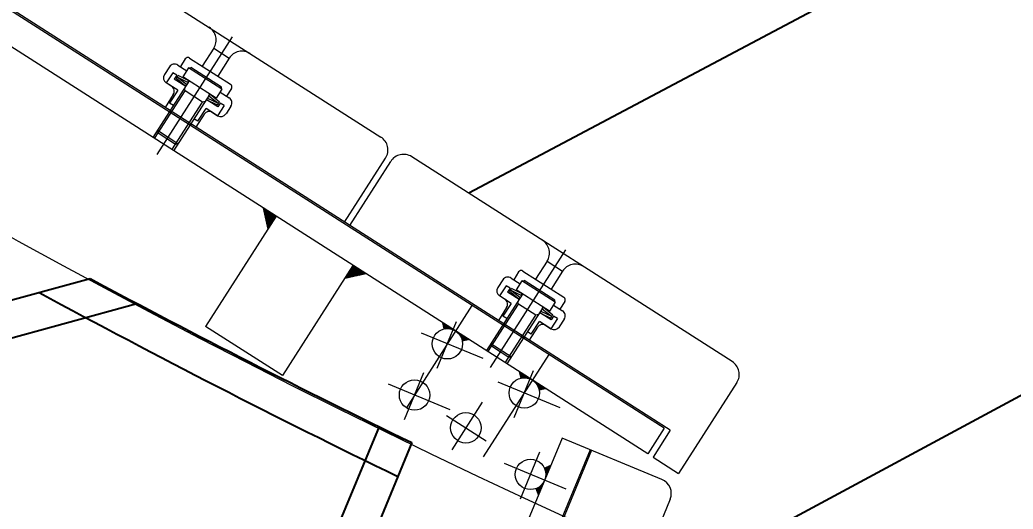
# Model space of a CAD drawing. Header units: millimetres. Extents: x -4562 to 17216, y -5211 to 6025.
# Drawn here: x -1349.1 to -1022.8, y -2542 to -2381.1 of the extents above; entities that cross this region are included whole.
import ezdxf
from ezdxf.lldxf.tags import DXFTag

# ---------------------------------------------------------------- set-up
doc = ezdxf.new("R2010")
doc.units = ezdxf.units.MM
for name, color, linetype in [('cl', 2, 'CENTER'), ('D', 6, 'HIDDEN'), ('pl', 6, 'PHANTOM'), ('VV', 4, 'PHANTOM'), ('도면층7', 7, 'Continuous')]:
    doc.layers.add(name, color=color, linetype=linetype)
doc.styles.add('s', font='romans.shx', dxfattribs={"width": 0.75, "oblique": 10, "bigfont": 'whgtxt.shx'})
tags = doc.linetypes.add('CENTER', pattern=[50.8, 31.75, -6.35, 6.35, -6.35]).pattern_tags.tags
tags[10:11] = [DXFTag(74, 4), DXFTag(75, 0), DXFTag(340, '0'), DXFTag(46, 1.0), DXFTag(50, 0.0), DXFTag(44, 0.0), DXFTag(45, 0.0)]
tags[8:9] = [DXFTag(74, 4), DXFTag(75, 0), DXFTag(340, '0'), DXFTag(46, 1.0), DXFTag(50, 0.0), DXFTag(44, 0.0), DXFTag(45, 0.0)]
tags[6:7] = [DXFTag(74, 4), DXFTag(75, 0), DXFTag(340, '0'), DXFTag(46, 1.0), DXFTag(50, 0.0), DXFTag(44, 0.0), DXFTag(45, 0.0)]
tags[4:5] = [DXFTag(74, 4), DXFTag(75, 0), DXFTag(340, '0'), DXFTag(46, 1.0), DXFTag(50, 0.0), DXFTag(44, 0.0), DXFTag(45, 0.0)]
tags = doc.linetypes.add('HIDDEN', pattern=[3, 2, -1]).pattern_tags.tags
tags[6:7] = [DXFTag(74, 4), DXFTag(75, 0), DXFTag(340, '0'), DXFTag(46, 1.0), DXFTag(50, 0.0), DXFTag(44, 0.0), DXFTag(45, 0.0)]
tags[4:5] = [DXFTag(74, 4), DXFTag(75, 0), DXFTag(340, '0'), DXFTag(46, 1.0), DXFTag(50, 0.0), DXFTag(44, 0.0), DXFTag(45, 0.0)]
tags = doc.linetypes.add('PHANTOM', pattern=[17.5, 10, -1.5, 1.5, -1.5, 1.5, -1.5]).pattern_tags.tags
tags[14:15] = [DXFTag(74, 4), DXFTag(75, 0), DXFTag(340, '0'), DXFTag(46, 1.0), DXFTag(50, 0.0), DXFTag(44, 0.0), DXFTag(45, 0.0)]
tags[12:13] = [DXFTag(74, 4), DXFTag(75, 0), DXFTag(340, '0'), DXFTag(46, 1.0), DXFTag(50, 0.0), DXFTag(44, 0.0), DXFTag(45, 0.0)]
tags[10:11] = [DXFTag(74, 4), DXFTag(75, 0), DXFTag(340, '0'), DXFTag(46, 1.0), DXFTag(50, 0.0), DXFTag(44, 0.0), DXFTag(45, 0.0)]
tags[8:9] = [DXFTag(74, 4), DXFTag(75, 0), DXFTag(340, '0'), DXFTag(46, 1.0), DXFTag(50, 0.0), DXFTag(44, 0.0), DXFTag(45, 0.0)]
tags[6:7] = [DXFTag(74, 4), DXFTag(75, 0), DXFTag(340, '0'), DXFTag(46, 1.0), DXFTag(50, 0.0), DXFTag(44, 0.0), DXFTag(45, 0.0)]
tags[4:5] = [DXFTag(74, 4), DXFTag(75, 0), DXFTag(340, '0'), DXFTag(46, 1.0), DXFTag(50, 0.0), DXFTag(44, 0.0), DXFTag(45, 0.0)]
doc.dimstyles.new('AM_ISO$2', dxfattribs={"dimtxt": 3, "dimasz": 2.5, "dimexe": 1, "dimexo": 1, "dimgap": 1, "dimtad": 1, "dimdsep": 46, "dimtxsty": 's', "dimcen": 0, "dimclrd": 4, "dimclre": 4, "dimclrt": 3, "dimazin": 2, "dimtp": 0.1, "dimtm": 0.1, "dimtfac": 0.71, "dimtmove": 0, "dimatfit": 3, "dimfxl": 1, "dimlwd": 25, "dimlwe": 25, "dimarcsym": 0})

# ---------------------------------------------------------------- blocks, each defined once
blk = doc.blocks.new('NBI-shield')
at = {"color": 2, "linetype": 'Continuous', "lineweight": 0}
for p, q in [((-1137.38, -2515.36), (-1898.11, -2028.85)), ((-1135.42, -2516.02), (-1897.84, -2028.43)), ((-1142.77, -2523.79), (-1903.5, -2037.28)), ((-1329.87, -2356.05), (-1230.46, -2419.63)), ((-1242.42, -2447.59), (-1228.95, -2426.53)), ((-1240.73, -2448.67), (-1227.26, -2427.61)), ((-1115.05, -2493.44), (-1220.36, -2426.09)), ((-1269.13, -2442.97), (-1267.62, -2449.88)), ((-1269.12, -2443.02), (-1269.08, -2443)), ((-1269.1, -2443.14), (-1268.95, -2443.08)), ((-1269.07, -2443.27), (-1268.83, -2443.17)), ((-1269.04, -2443.39), (-1268.7, -2443.25)), ((-1269.01, -2443.52), (-1268.57, -2443.33)), ((-1268.99, -2443.64), (-1268.44, -2443.41)), ((-1268.96, -2443.76), (-1268.31, -2443.5)), ((-1268.93, -2443.89), (-1268.18, -2443.58)), ((-1268.9, -2444.01), (-1268.06, -2443.66)), ((-1268.88, -2444.14), (-1267.93, -2443.74)), ((-1268.85, -2444.26), (-1267.8, -2443.82)), ((-1268.82, -2444.38), (-1267.67, -2443.91)), ((-1268.8, -2444.51), (-1267.54, -2443.99)), ((-1268.77, -2444.63), (-1267.41, -2444.07)), ((-1268.74, -2444.76), (-1267.29, -2444.15)), ((-1268.71, -2444.88), (-1267.16, -2444.23)), ((-1264.92, -2445.66), (-1288.09, -2481.89)), ((-1268.69, -2445), (-1267.03, -2444.32)), ((-1268.66, -2445.13), (-1266.9, -2444.4)), ((-1268.63, -2445.25), (-1266.77, -2444.48)), ((-1268.61, -2445.38), (-1266.64, -2444.56)), ((-1268.58, -2445.5), (-1266.51, -2444.64)), ((-1268.55, -2445.62), (-1266.39, -2444.73)), ((-1268.52, -2445.75), (-1266.26, -2444.81)), ((-1268.5, -2445.87), (-1266.13, -2444.89)), ((-1268.47, -2446), (-1266, -2444.97)), ((-1268.44, -2446.12), (-1265.87, -2445.06)), ((-1268.41, -2446.24), (-1265.74, -2445.14)), ((-1268.39, -2446.37), (-1265.62, -2445.22)), ((-1268.36, -2446.49), (-1265.49, -2445.3)), ((-1268.33, -2446.62), (-1265.36, -2445.38)), ((-1268.31, -2446.74), (-1265.23, -2445.47)), ((-1268.28, -2446.86), (-1265.1, -2445.55)), ((-1268.25, -2446.99), (-1264.97, -2445.63)), ((-1268.22, -2447.11), (-1264.99, -2445.77)), ((-1268.2, -2447.24), (-1265.11, -2445.96)), ((-1268.17, -2447.36), (-1265.23, -2446.14)), ((-1268.14, -2447.48), (-1265.34, -2446.32)), ((-1268.11, -2447.61), (-1265.46, -2446.51)), ((-1268.09, -2447.73), (-1265.58, -2446.69)), ((-1268.06, -2447.86), (-1265.7, -2446.88)), ((-1268.03, -2447.98), (-1265.82, -2447.06)), ((-1268.01, -2448.1), (-1265.93, -2447.25)), ((-1267.98, -2448.23), (-1266.05, -2447.43)), ((-1267.95, -2448.35), (-1266.17, -2447.61)), ((-1267.92, -2448.48), (-1266.29, -2447.8)), ((-1267.9, -2448.6), (-1266.4, -2447.98)), ((-1267.87, -2448.72), (-1266.52, -2448.17)), ((-1267.84, -2448.85), (-1266.64, -2448.35)), ((-1267.81, -2448.97), (-1266.76, -2448.53)), ((-1267.79, -2449.1), (-1266.87, -2448.72)), ((-1267.76, -2449.22), (-1266.99, -2448.9)), ((-1267.73, -2449.34), (-1267.11, -2449.09)), ((-1267.71, -2449.47), (-1267.23, -2449.27)), ((-1267.68, -2449.59), (-1267.35, -2449.45)), ((-1267.65, -2449.72), (-1267.46, -2449.64)), ((-1267.62, -2449.84), (-1267.58, -2449.82)), ((-1239.65, -2461.83), (-1262.82, -2498.05)), ((-1242.33, -2466.02), (-1236.73, -2463.7)), ((-1242.21, -2465.83), (-1236.85, -2463.61)), ((-1242.09, -2465.65), (-1236.98, -2463.53)), ((-1241.97, -2465.46), (-1237.11, -2463.45)), ((-1241.86, -2465.28), (-1237.24, -2463.37)), ((-1241.74, -2465.09), (-1237.37, -2463.28)), ((-1241.74, -2465.91), (-1236.6, -2463.78)), ((-1241.62, -2464.91), (-1237.5, -2463.2)), ((-1241.5, -2464.73), (-1237.63, -2463.12)), ((-1241.39, -2464.54), (-1237.75, -2463.04)), ((-1241.27, -2464.36), (-1237.88, -2462.96)), ((-1241.15, -2464.17), (-1238.01, -2462.87)), ((-1241.03, -2463.99), (-1238.14, -2462.79)), ((-1240.91, -2463.81), (-1238.27, -2462.71)), ((-1240.8, -2463.62), (-1238.4, -2462.63)), ((-1240.68, -2463.44), (-1238.52, -2462.55)), ((-1240.56, -2463.25), (-1238.65, -2462.46)), ((-1240.44, -2463.07), (-1238.78, -2462.38)), ((-1240.33, -2462.89), (-1238.91, -2462.3)), ((-1240.21, -2462.7), (-1239.04, -2462.22)), ((-1240.09, -2462.52), (-1239.17, -2462.14)), ((-1239.97, -2462.33), (-1239.29, -2462.05)), ((-1239.85, -2462.15), (-1239.42, -2461.97)), ((-1239.74, -2461.97), (-1239.55, -2461.89)), ((-1242.34, -2466.04), (-1235.44, -2464.52)), ((-1241.04, -2465.75), (-1236.47, -2463.86)), ((-1240.34, -2465.6), (-1236.34, -2463.94)), ((-1239.65, -2465.45), (-1236.21, -2464.02)), ((-1238.95, -2465.29), (-1236.08, -2464.11)), ((-1238.26, -2465.14), (-1235.96, -2464.19)), ((-1237.56, -2464.99), (-1235.83, -2464.27)), ((-1236.86, -2464.83), (-1235.7, -2464.35)), ((-1236.17, -2464.68), (-1235.57, -2464.43)), ((-1235.47, -2464.53), (-1235.44, -2464.52)), ((-1262.82, -2498.05), (-1288.09, -2481.89)), ((-1209.72, -2482.71), (-1210.17, -2480.68)), ((-1210.16, -2480.7), (-1210.15, -2480.69)), ((-1210.14, -2480.82), (-1210.02, -2480.78)), ((-1210.11, -2480.95), (-1209.89, -2480.86)), ((-1210.08, -2481.07), (-1209.76, -2480.94)), ((-1210.05, -2481.2), (-1209.63, -2481.02)), ((-1210.03, -2481.32), (-1209.51, -2481.1)), ((-1210, -2481.44), (-1209.38, -2481.19)), ((-1209.97, -2481.57), (-1209.25, -2481.27)), ((-1209.95, -2481.69), (-1209.12, -2481.35)), ((-1209.92, -2481.82), (-1208.99, -2481.43)), ((-1209.89, -2481.94), (-1208.86, -2481.51)), ((-1209.86, -2482.06), (-1208.74, -2481.6)), ((-1209.84, -2482.19), (-1208.61, -2481.68)), ((-1209.81, -2482.31), (-1208.48, -2481.76)), ((-1209.78, -2482.44), (-1208.35, -2481.84)), ((-1209.75, -2482.56), (-1208.22, -2481.92)), ((-1209.73, -2482.68), (-1208.09, -2482.01)), ((-1209.27, -2482.63), (-1207.96, -2482.09)), ((-1208.86, -2482.59), (-1207.84, -2482.17)), ((-1208.52, -2482.59), (-1207.71, -2482.25)), ((-1208.23, -2482.61), (-1207.58, -2482.34)), ((-1207.98, -2482.63), (-1207.45, -2482.42)), ((-1207.74, -2482.67), (-1207.32, -2482.5)), ((-1207.52, -2482.72), (-1207.19, -2482.58)), ((-1207.32, -2482.77), (-1207.07, -2482.66)), ((-1207.13, -2482.82), (-1206.94, -2482.75)), ((-1206.95, -2482.89), (-1206.81, -2482.83)), ((-1206.78, -2482.95), (-1206.71, -2482.92)), ((-1205.91, -2483.4), (-1205.91, -2483.4)), ((-1205.79, -2483.49), (-1205.78, -2483.48)), ((-1205.67, -2483.57), (-1205.65, -2483.57)), ((-1205.55, -2483.66), (-1205.53, -2483.65)), ((-1205.44, -2483.75), (-1205.4, -2483.73)), ((-1205.34, -2483.84), (-1205.27, -2483.81)), ((-1205.23, -2483.93), (-1205.14, -2483.9)), ((-1205.13, -2484.03), (-1205.01, -2483.98)), ((-1205.04, -2484.12), (-1204.88, -2484.06)), ((-1204.95, -2484.22), (-1204.75, -2484.14)), ((-1204.86, -2484.32), (-1204.63, -2484.22)), ((-1204.78, -2484.42), (-1204.5, -2484.31)), ((-1204.69, -2484.52), (-1204.37, -2484.39)), ((-1204.62, -2484.63), (-1204.24, -2484.47)), ((-1204.54, -2484.73), (-1204.11, -2484.55)), ((-1204.47, -2484.84), (-1203.98, -2484.63)), ((-1204.4, -2484.94), (-1203.86, -2484.72)), ((-1204.34, -2485.05), (-1203.73, -2484.8)), ((-1204.27, -2485.16), (-1203.6, -2484.88)), ((-1204.21, -2485.27), (-1203.47, -2484.96)), ((-1204.16, -2485.38), (-1203.34, -2485.05)), ((-1204.1, -2485.5), (-1203.21, -2485.13)), ((-1204.05, -2485.61), (-1203.09, -2485.21)), ((-1204, -2485.73), (-1202.96, -2485.29)), ((-1203.96, -2485.84), (-1202.83, -2485.37)), ((-1203.92, -2485.96), (-1202.7, -2485.46)), ((-1203.88, -2486.08), (-1202.57, -2485.54)), ((-1203.84, -2486.2), (-1202.44, -2485.62)), ((-1203.81, -2486.32), (-1202.32, -2485.7)), ((-1203.78, -2486.44), (-1202.19, -2485.78)), ((-1203.75, -2486.57), (-1202.06, -2485.87)), ((-1203.75, -2486.57), (-1201.65, -2486.13)), ((-1203.09, -2486.43), (-1201.93, -2485.95)), ((-1202.44, -2486.29), (-1201.8, -2486.03)), ((-1201.78, -2486.16), (-1201.67, -2486.11)), ((-1184.45, -2498.87), (-1184.9, -2496.84)), ((-1184.89, -2496.88), (-1184.85, -2496.87)), ((-1184.86, -2497.01), (-1184.72, -2496.95)), ((-1184.83, -2497.13), (-1184.6, -2497.03)), ((-1184.8, -2497.26), (-1184.47, -2497.12)), ((-1184.78, -2497.38), (-1184.34, -2497.2)), ((-1184.75, -2497.5), (-1184.21, -2497.28)), ((-1184.72, -2497.63), (-1184.08, -2497.36)), ((-1184.69, -2497.75), (-1183.95, -2497.44)), ((-1184.67, -2497.88), (-1183.83, -2497.53)), ((-1184.64, -2498), (-1183.7, -2497.61)), ((-1184.61, -2498.12), (-1183.57, -2497.69)), ((-1184.59, -2498.25), (-1183.44, -2497.77)), ((-1184.56, -2498.37), (-1183.31, -2497.85)), ((-1184.53, -2498.49), (-1183.18, -2497.94)), ((-1184.5, -2498.62), (-1183.06, -2498.02)), ((-1184.48, -2498.74), (-1182.93, -2498.1)), ((-1184.45, -2498.87), (-1182.8, -2498.18)), ((-1183.92, -2498.78), (-1182.67, -2498.27)), ((-1183.53, -2498.76), (-1182.54, -2498.35)), ((-1183.2, -2498.76), (-1182.41, -2498.43)), ((-1182.92, -2498.77), (-1182.29, -2498.51)), ((-1182.66, -2498.8), (-1182.16, -2498.59)), ((-1182.43, -2498.84), (-1182.03, -2498.68)), ((-1182.21, -2498.89), (-1181.9, -2498.76)), ((-1182.01, -2498.94), (-1181.77, -2498.84)), ((-1181.82, -2499), (-1181.64, -2498.92)), ((-1181.65, -2499.06), (-1181.51, -2499)), ((-1181.48, -2499.12), (-1181.45, -2499.11)), ((-1180.62, -2499.58), (-1180.62, -2499.58)), ((-1180.49, -2499.66), (-1180.49, -2499.66)), ((-1180.37, -2499.75), (-1180.36, -2499.74)), ((-1180.26, -2499.84), (-1180.23, -2499.83)), ((-1180.15, -2499.93), (-1180.1, -2499.91)), ((-1180.04, -2500.02), (-1179.97, -2499.99)), ((-1179.94, -2500.11), (-1179.85, -2500.07)), ((-1179.85, -2500.21), (-1179.72, -2500.15)), ((-1179.75, -2500.3), (-1179.59, -2500.24)), ((-1179.66, -2500.4), (-1179.46, -2500.32)), ((-1179.57, -2500.5), (-1179.33, -2500.4)), ((-1179.49, -2500.6), (-1179.2, -2500.48)), ((-1179.41, -2500.7), (-1179.08, -2500.56)), ((-1179.33, -2500.81), (-1178.95, -2500.65)), ((-1179.26, -2500.91), (-1178.82, -2500.73)), ((-1179.19, -2501.02), (-1178.69, -2500.81)), ((-1179.12, -2501.12), (-1178.56, -2500.89)), ((-1179.05, -2501.23), (-1178.43, -2500.98)), ((-1178.99, -2501.34), (-1178.3, -2501.06)), ((-1178.93, -2501.45), (-1178.18, -2501.14)), ((-1178.87, -2501.56), (-1178.05, -2501.22)), ((-1178.82, -2501.68), (-1177.92, -2501.3)), ((-1178.77, -2501.79), (-1177.79, -2501.39)), ((-1178.72, -2501.91), (-1177.66, -2501.47)), ((-1178.68, -2502.02), (-1177.53, -2501.55)), ((-1178.64, -2502.14), (-1177.41, -2501.63)), ((-1178.6, -2502.26), (-1177.28, -2501.71)), ((-1178.56, -2502.38), (-1177.15, -2501.8)), ((-1178.53, -2502.5), (-1177.02, -2501.88)), ((-1178.5, -2502.63), (-1176.89, -2501.96)), ((-1178.48, -2502.73), (-1176.37, -2502.29)), ((-1178.37, -2502.71), (-1176.76, -2502.04)), ((-1177.71, -2502.57), (-1176.64, -2502.12)), ((-1177.05, -2502.43), (-1176.51, -2502.21)), ((-1176.4, -2502.3), (-1176.38, -2502.29)), ((-1113.53, -2500.34), (-1132.66, -2530.25)), ((-1137.38, -2515.36), (-1142.77, -2523.79)), ((-1135.42, -2516.02), (-1141.08, -2524.86)), ((-1170.96, -2518.59), (-1258.21, -2729.24)), ((-1138.16, -2532.18), (-1170.96, -2518.59)), ((-1161.72, -2522.42), (-1248.97, -2733.06)), ((-1161.26, -2522.61), (-1248.51, -2733.25)), ((-1141.08, -2524.86), (-1132.66, -2530.25)), ((-1176.76, -2528.48), (-1174.66, -2527.53)), ((-1176.73, -2528.55), (-1174.74, -2527.72)), ((-1176.68, -2528.66), (-1174.81, -2527.89)), ((-1176.64, -2528.78), (-1174.87, -2528.05)), ((-1176.59, -2528.9), (-1174.94, -2528.21)), ((-1176.55, -2529.02), (-1175.01, -2528.38)), ((-1176.52, -2529.14), (-1175.08, -2528.54)), ((-1176.48, -2529.26), (-1175.15, -2528.7)), ((-1176.45, -2529.38), (-1175.21, -2528.87)), ((-1176.42, -2529.5), (-1175.28, -2529.03)), ((-1175.4, -2527.86), (-1174.67, -2527.56)), ((-1176.64, -2532.3), (-1176.63, -2532.3)), ((-1176.58, -2532.14), (-1176.57, -2532.13)), ((-1176.53, -2531.98), (-1176.5, -2531.97)), ((-1176.49, -2531.83), (-1176.43, -2531.81)), ((-1176.45, -2531.68), (-1176.36, -2531.64)), ((-1176.42, -2531.53), (-1176.3, -2531.48)), ((-1176.4, -2529.63), (-1175.35, -2529.19)), ((-1176.39, -2531.38), (-1176.23, -2531.32)), ((-1176.38, -2529.75), (-1175.42, -2529.36)), ((-1176.37, -2531.24), (-1176.16, -2531.15)), ((-1176.36, -2529.88), (-1175.48, -2529.52)), ((-1176.35, -2531.09), (-1176.09, -2530.99)), ((-1176.34, -2530.01), (-1175.55, -2529.68)), ((-1176.33, -2530.14), (-1175.62, -2529.85)), ((-1176.33, -2530.95), (-1176.02, -2530.83)), ((-1176.32, -2530.27), (-1175.69, -2530.01)), ((-1176.32, -2530.41), (-1175.75, -2530.17)), ((-1176.32, -2530.54), (-1175.82, -2530.34)), ((-1176.32, -2530.68), (-1175.89, -2530.5)), ((-1176.32, -2530.81), (-1175.96, -2530.66)), ((-1179.55, -2535.21), (-1178.74, -2537.37)), ((-1179.53, -2535.26), (-1177.51, -2534.42)), ((-1179.49, -2535.37), (-1177.58, -2534.58)), ((-1179.45, -2535.49), (-1177.65, -2534.75)), ((-1179.4, -2535.61), (-1177.72, -2534.91)), ((-1179.36, -2535.72), (-1177.78, -2535.07)), ((-1179.31, -2535.84), (-1177.85, -2535.24)), ((-1179.27, -2535.96), (-1177.92, -2535.4)), ((-1179.23, -2536.08), (-1177.99, -2535.56)), ((-1178.6, -2534.73), (-1177.45, -2534.26)), ((-1178.17, -2534.42), (-1177.38, -2534.09)), ((-1177.88, -2534.16), (-1177.31, -2533.93)), ((-1177.65, -2533.93), (-1177.24, -2533.77)), ((-1177.46, -2533.72), (-1177.17, -2533.6)), ((-1177.31, -2533.52), (-1177.11, -2533.44)), ((-1177.17, -2533.33), (-1177.04, -2533.28)), ((-1177.05, -2533.15), (-1176.97, -2533.11)), ((-1176.95, -2532.97), (-1176.9, -2532.95)), ((-1176.86, -2532.79), (-1176.84, -2532.79)), ((-1176.77, -2532.62), (-1176.77, -2532.62)), ((-1176.7, -2532.46), (-1176.7, -2532.46)), ((-1179.18, -2536.19), (-1178.05, -2535.73)), ((-1179.14, -2536.31), (-1178.12, -2535.89)), ((-1179.09, -2536.43), (-1178.19, -2536.05)), ((-1179.05, -2536.54), (-1178.26, -2536.22)), ((-1179, -2536.66), (-1178.32, -2536.38)), ((-1178.96, -2536.78), (-1178.39, -2536.54)), ((-1178.92, -2536.89), (-1178.46, -2536.71)), ((-1178.87, -2537.01), (-1178.53, -2536.87)), ((-1178.83, -2537.13), (-1178.6, -2537.03)), ((-1178.78, -2537.25), (-1178.66, -2537.2)), ((-1178.74, -2537.36), (-1178.73, -2537.36)), ((-1135.45, -2538.71), (-1174.87, -2633.87))]:
    blk.add_line(p, q, dxfattribs=at)
at = {"color": 2, "linetype": 'CENTER', "lineweight": 0}
for p, q in [((-1279.38, -2386.61), (-1304.14, -2425.31)), ((-1169.86, -2456.65), (-1194.62, -2495.35)), ((-1200.56, -2474.95), (-1222.11, -2508.65)), ((-1211.98, -2495.64), (-1205.59, -2480.21)), ((-1196.89, -2492.46), (-1217.18, -2484.05)), ((-1175.29, -2491.12), (-1196.84, -2524.81)), ((-1186.7, -2511.8), (-1180.31, -2496.37)), ((-1222.75, -2512.49), (-1216.36, -2497.06)), ((-1207.67, -2509.31), (-1227.96, -2500.9)), ((-1171.62, -2508.62), (-1191.91, -2500.22)), ((-1197.17, -2506.77), (-1207.21, -2522.46)), ((-1208.94, -2511.14), (-1195.85, -2519.51)), ((-1184.65, -2538.58), (-1178.26, -2523.15)), ((-1169.57, -2535.4), (-1189.86, -2527))]:
    blk.add_line(p, q, dxfattribs=at)
at = {"color": 2, "linetype": 'HIDDEN', "lineweight": 0}
for p, q in [((-1285.39, -2390.43), (-1289.16, -2396.33)), ((-1285.39, -2390.43), (-1280.34, -2393.67)), ((-1294.76, -2393.94), (-1296.37, -2396.47)), ((-1293.37, -2393.64), (-1279.89, -2402.26)), ((-1280.34, -2393.67), (-1284.11, -2399.56)), ((-1299.98, -2396.54), (-1301.59, -2399.06)), ((-1298.83, -2398.46), (-1300.99, -2401.83)), ((-1297.57, -2399.27), (-1298.83, -2398.46)), ((-1297.21, -2395.93), (-1294.27, -2397.82)), ((-1293.67, -2396.89), (-1295.56, -2399.84)), ((-1293.67, -2396.89), (-1292.98, -2396.74)), ((-1282.72, -2403.89), (-1293.67, -2396.89)), ((-1282.87, -2403.2), (-1292.98, -2396.74)), ((-1293.45, -2401.18), (-1305.36, -2419.8)), ((-1298.88, -2403.17), (-1300.99, -2401.83)), ((-1297.19, -2404.25), (-1300.99, -2401.83)), ((-1297.57, -2399.27), (-1298.37, -2400.53)), ((-1294.58, -2402.95), (-1298.37, -2400.53)), ((-1297.4, -2399.9), (-1297.78, -2400.37)), ((-1294.71, -2402.87), (-1297.78, -2400.37)), ((-1297.4, -2399.9), (-1297.14, -2399.36)), ((-1294.36, -2402.38), (-1297.4, -2399.9)), ((-1293.88, -2401.63), (-1297.4, -2399.9)), ((-1293.58, -2401.1), (-1297.14, -2399.36)), ((-1284.61, -2406.84), (-1295.56, -2399.84)), ((-1284.61, -2406.84), (-1295.56, -2399.84)), ((-1293.88, -2401.63), (-1293.55, -2401.12)), ((-1293.79, -2401.68), (-1293.88, -2401.63)), ((-1293.47, -2401.17), (-1293.58, -2401.1)), ((-1304.83, -2420.14), (-1294.81, -2404.47)), ((-1297.19, -2404.25), (-1299.89, -2408.46)), ((-1295.51, -2402.36), (-1295.43, -2402.41)), ((-1294.81, -2404.47), (-1295, -2403.61)), ((-1289.13, -2408.11), (-1294.81, -2404.47)), ((-1294.6, -2402.94), (-1294.71, -2402.87)), ((-1294.36, -2402.38), (-1294.68, -2402.89)), ((-1294.28, -2402.44), (-1294.36, -2402.38)), ((-1282.72, -2403.89), (-1284.61, -2406.84)), ((-1283.31, -2404.82), (-1280.37, -2406.71)), ((-1282.72, -2403.89), (-1282.87, -2403.2)), ((-1279.59, -2403.64), (-1281.21, -2406.17)), ((-1298.69, -2405.67), (-1301.39, -2409.88)), ((-1299.15, -2423.78), (-1289.13, -2408.11)), ((-1286.71, -2405.49), (-1298.62, -2424.11)), ((-1288.26, -2407.92), (-1289.13, -2408.11)), ((-1287.75, -2407.33), (-1287.86, -2407.25)), ((-1284.05, -2409.69), (-1287.84, -2407.26)), ((-1287.45, -2406.8), (-1287.78, -2407.31)), ((-1287.73, -2407.34), (-1284.17, -2409.07)), ((-1287.45, -2406.8), (-1287.54, -2406.75)), ((-1287.45, -2406.8), (-1283.93, -2408.52)), ((-1286.97, -2406.04), (-1287.05, -2405.99)), ((-1287, -2407.8), (-1286.92, -2407.86)), ((-1286.97, -2406.04), (-1286.65, -2405.54)), ((-1286.97, -2406.04), (-1283.93, -2408.52)), ((-1286.62, -2405.56), (-1286.73, -2405.48)), ((-1286.62, -2405.56), (-1283.55, -2408.06)), ((-1283.93, -2408.52), (-1283.55, -2408.06)), ((-1298.62, -2409.27), (-1299.89, -2408.46)), ((-1290.62, -2414.39), (-1287.93, -2410.18)), ((-1284.14, -2412.6), (-1287.93, -2410.18)), ((-1286.24, -2411.26), (-1284.14, -2412.6)), ((-1283.93, -2408.52), (-1284.19, -2409.06)), ((-1281.98, -2409.23), (-1284.14, -2412.6)), ((-1283.25, -2408.42), (-1284.05, -2409.69)), ((-1281.98, -2409.23), (-1283.25, -2408.42)), ((-1279.76, -2409.47), (-1281.37, -2412)), ((-1290.62, -2414.39), (-1291.89, -2413.58)), ((-1288.58, -2412.13), (-1291.28, -2416.34)), ((-1297.15, -2421.82), (-1303.89, -2417.51)), ((-1303.7, -2418.37), (-1303.89, -2417.51)), ((-1298.01, -2422.01), (-1303.7, -2418.37)), ((-1297.15, -2421.82), (-1298.01, -2422.01)), ((-1175.87, -2460.47), (-1179.64, -2466.37)), ((-1175.87, -2460.47), (-1170.82, -2463.71)), ((-1183.86, -2463.68), (-1170.38, -2472.3)), ((-1170.82, -2463.71), (-1174.59, -2469.6)), ((-1190.46, -2466.58), (-1192.07, -2469.1)), ((-1187.7, -2465.97), (-1184.75, -2467.86)), ((-1185.24, -2463.98), (-1186.85, -2466.51)), ((-1184.15, -2466.93), (-1186.04, -2469.88)), ((-1184.15, -2466.93), (-1183.46, -2466.78)), ((-1173.2, -2473.93), (-1184.15, -2466.93)), ((-1173.35, -2473.24), (-1183.46, -2466.78)), ((-1189.31, -2468.5), (-1191.47, -2471.87)), ((-1188.05, -2469.31), (-1189.31, -2468.5)), ((-1188.05, -2469.31), (-1188.86, -2470.57)), ((-1187.89, -2469.94), (-1188.26, -2470.41)), ((-1187.89, -2469.94), (-1187.62, -2469.4)), ((-1184.84, -2472.42), (-1187.89, -2469.94)), ((-1184.36, -2471.67), (-1187.89, -2469.94)), ((-1184.06, -2471.14), (-1187.62, -2469.4)), ((-1175.09, -2476.88), (-1186.04, -2469.88)), ((-1175.09, -2476.88), (-1186.04, -2469.88)), ((-1183.93, -2471.22), (-1195.84, -2489.84)), ((-1189.36, -2473.21), (-1191.47, -2471.87)), ((-1187.68, -2474.29), (-1191.47, -2471.87)), ((-1185.07, -2472.99), (-1188.86, -2470.57)), ((-1185.19, -2472.91), (-1188.26, -2470.41)), ((-1185.99, -2472.4), (-1185.91, -2472.45)), ((-1185.08, -2472.98), (-1185.19, -2472.91)), ((-1184.84, -2472.42), (-1185.17, -2472.93)), ((-1184.76, -2472.48), (-1184.84, -2472.42)), ((-1184.36, -2471.67), (-1184.03, -2471.16)), ((-1184.27, -2471.72), (-1184.36, -2471.67)), ((-1183.95, -2471.21), (-1184.06, -2471.14)), ((-1173.2, -2473.93), (-1173.35, -2473.24)), ((-1195.31, -2490.18), (-1185.29, -2474.51)), ((-1189.17, -2475.71), (-1191.87, -2479.92)), ((-1187.68, -2474.29), (-1190.37, -2478.5)), ((-1177.19, -2475.53), (-1189.1, -2494.15)), ((-1185.29, -2474.51), (-1185.48, -2473.65)), ((-1179.61, -2478.15), (-1185.29, -2474.51)), ((-1177.93, -2476.84), (-1178.26, -2477.35)), ((-1177.93, -2476.84), (-1178.02, -2476.79)), ((-1177.93, -2476.84), (-1174.41, -2478.56)), ((-1177.45, -2476.08), (-1177.53, -2476.03)), ((-1177.45, -2476.08), (-1177.13, -2475.58)), ((-1177.45, -2476.08), (-1174.41, -2478.56)), ((-1177.1, -2475.6), (-1177.21, -2475.52)), ((-1177.1, -2475.6), (-1174.03, -2478.1)), ((-1173.2, -2473.93), (-1175.09, -2476.88)), ((-1173.79, -2474.86), (-1170.85, -2476.75)), ((-1170.07, -2473.68), (-1171.69, -2476.21)), ((-1189.11, -2479.31), (-1190.37, -2478.5)), ((-1189.63, -2493.82), (-1179.61, -2478.15)), ((-1178.74, -2477.96), (-1179.61, -2478.15)), ((-1178.23, -2477.37), (-1178.34, -2477.29)), ((-1174.53, -2479.73), (-1178.33, -2477.3)), ((-1178.21, -2477.38), (-1174.65, -2479.11)), ((-1177.48, -2477.84), (-1177.4, -2477.9)), ((-1174.41, -2478.56), (-1174.67, -2479.1)), ((-1172.46, -2479.27), (-1174.62, -2482.64)), ((-1173.73, -2478.46), (-1174.53, -2479.73)), ((-1174.41, -2478.56), (-1174.03, -2478.1)), ((-1172.46, -2479.27), (-1173.73, -2478.46)), ((-1170.24, -2479.51), (-1171.86, -2482.04)), ((-1179.07, -2482.17), (-1181.76, -2486.38)), ((-1181.1, -2484.43), (-1178.41, -2480.22)), ((-1174.62, -2482.64), (-1178.41, -2480.22)), ((-1176.72, -2481.3), (-1174.62, -2482.64)), ((-1181.1, -2484.43), (-1182.37, -2483.62)), ((-1187.63, -2491.86), (-1194.37, -2487.55)), ((-1194.18, -2488.41), (-1194.37, -2487.55)), ((-1188.5, -2492.05), (-1194.18, -2488.41)), ((-1187.63, -2491.86), (-1188.5, -2492.05))]:
    blk.add_line(p, q, dxfattribs=at)
at = {"color": 2, "linetype": 'PHANTOM', "lineweight": 0}
for centre in [(-1208.64, -2487.59), (-1219.42, -2504.44), (-1183.37, -2503.75), (-1202.57, -2515.21), (-1181.32, -2530.54)]:
    blk.add_circle(centre, 5, dxfattribs=at)
at = {"color": 2, "linetype": 'HIDDEN', "lineweight": 0}
for centre, radius, start, end in [((-1289.6, -2387.74), 5, 327.4, 57.4), ((-1276.12, -2396.36), 5, 57.4, 147.4), ((-1293.91, -2394.48), 1, 57.4, 147.4), ((-1298.29, -2397.61), 2, 57.4, 147.4), ((-1299.91, -2400.14), 2, 147.4, 237.4), ((-1300.38, -2404.59), 2, 327.4, 57.4), ((-1280.43, -2403.1), 1, 327.4, 57.4), ((-1281.44, -2408.39), 2, 327.4, 57.4), ((-1286.9, -2413.21), 2, 57.4, 147.4), ((-1283.06, -2410.92), 2, 237.4, 327.4), ((-1180.08, -2457.78), 5, 327.4, 57.4), ((-1184.39, -2464.52), 1, 57.4, 147.4), ((-1166.6, -2466.4), 5, 57.4, 147.4), ((-1188.77, -2467.66), 2, 57.4, 147.4), ((-1190.39, -2470.18), 2, 147.4, 237.4), ((-1190.86, -2474.63), 2, 327.4, 57.4), ((-1170.91, -2473.14), 1, 327.4, 57.4), ((-1171.92, -2478.43), 2, 327.4, 57.4), ((-1177.38, -2483.25), 2, 57.4, 147.4), ((-1173.54, -2480.96), 2, 237.4, 327.4)]:
    blk.add_arc(centre, radius, start, end, dxfattribs=at)
at = {"color": 2, "linetype": 'Continuous', "lineweight": 0}
for centre, start, end in [((-1233.16, -2423.84), 327.4, 57.4), ((-1223.05, -2430.3), 57.4, 147.4), ((-1117.74, -2497.65), 327.4, 57.4), ((-1140.07, -2536.8), 337.5, 67.5)]:
    blk.add_arc(centre, 5, start, end, dxfattribs=at)
blk = doc.blocks.new('*D154')
at = {"layer": 'D', "color": 4, "lineweight": 25}
blk.add_line((12597.98, 4828.13), (13199.26, 5151.88), dxfattribs=at)
blk.add_arc((3714.28, 44.75), 10737.55, 24.766903, 27.833097, dxfattribs=at)
at = {"layer": 'D', "color": 4}
for points in [[(13196.75, 5051.22), (13222.49, 5064.94), (13168.45, 5135.29)], [(13477.45, 4549.06), (13450.92, 4536.95), (13500.52, 4463.4)]]:
    blk.add_solid(points, dxfattribs=at)
at = {"layer": 'Defpoints', "color": 0}
for p in [(14488.24, 4909.38), (12567.16, 4811.53), (13395.05, 4689.92), (-1447.72, -2285.99), (-1128.19, -2562.65)]:
    blk.add_point(p, dxfattribs=at)
at = {"layer": 'D', "color": 3, "insert": (13418.79, 4841.01), "char_height": 105, "attachment_point": 5, "rotation": 296.3, "style": 's'}
blk.add_mtext('4°', dxfattribs=at)

msp = doc.modelspace()

# ---------------------------------------------------------------- linework, layer by layer
at = {"layer": 'cl'}
msp.add_line((-1128.187, -2562.654), (12567.164, 4811.533), dxfattribs=at)
at = {"layer": 'pl'}
msp.add_line((12490.538, 4838.292), (-1201.579, -2438.099), dxfattribs=at)
at = {"layer": 'VV', "color": 4, "linetype": 'PHANTOM'}
for p, q in [((-2169.494, -2698.417), (-1326.044, -2466.092)), ((-2163.251, -2709.144), (-1310.661, -2474.302)), ((-1231.098, -2514.836), (-1644.195, -3512.14)), ((-1220.289, -2520.098), (-1646.502, -3549.068))]:
    msp.add_line(p, q, dxfattribs=at)
for radius, start, end in [(2800, 241.732613, 244.16268), (2812, 241.477057, 244.176938), (2978, 238.253321, 244.362363), (2990, 238.040354, 244.374969)]:
    msp.add_arc((0, 0), radius, start, end, dxfattribs=at)
at = {"layer": '도면층7', "color": 136, "lineweight": 0}
msp.add_circle((0, 0), 2800, dxfattribs=at)

# ---------------------------------------------------------------- block references
at = {"rotation": 359.9999999999747}
msp.add_blockref('NBI-shield', (0, 0), dxfattribs=at)

# ---------------------------------------------------------------- dimensions: what is measured, and where the dimension line sits
at = {"layer": 'D'}
dim = msp.add_angular_dim_2l(base=(13395.05, 4689.92), line1=((-1128.187, -2562.654), (12567.164, 4811.533)), line2=((14488.242, 4909.376), (-1447.72, -2285.987)), dimstyle='AM_ISO$2', override={"dimscale": 35, "dimarcsym": 1}, dxfattribs=at)
dim.commit()
dim.dimension.update_dxf_attribs({"geometry": '*D154', "text_midpoint": (13418.789, 4841.013)})

doc.saveas('drawing.dxf')
